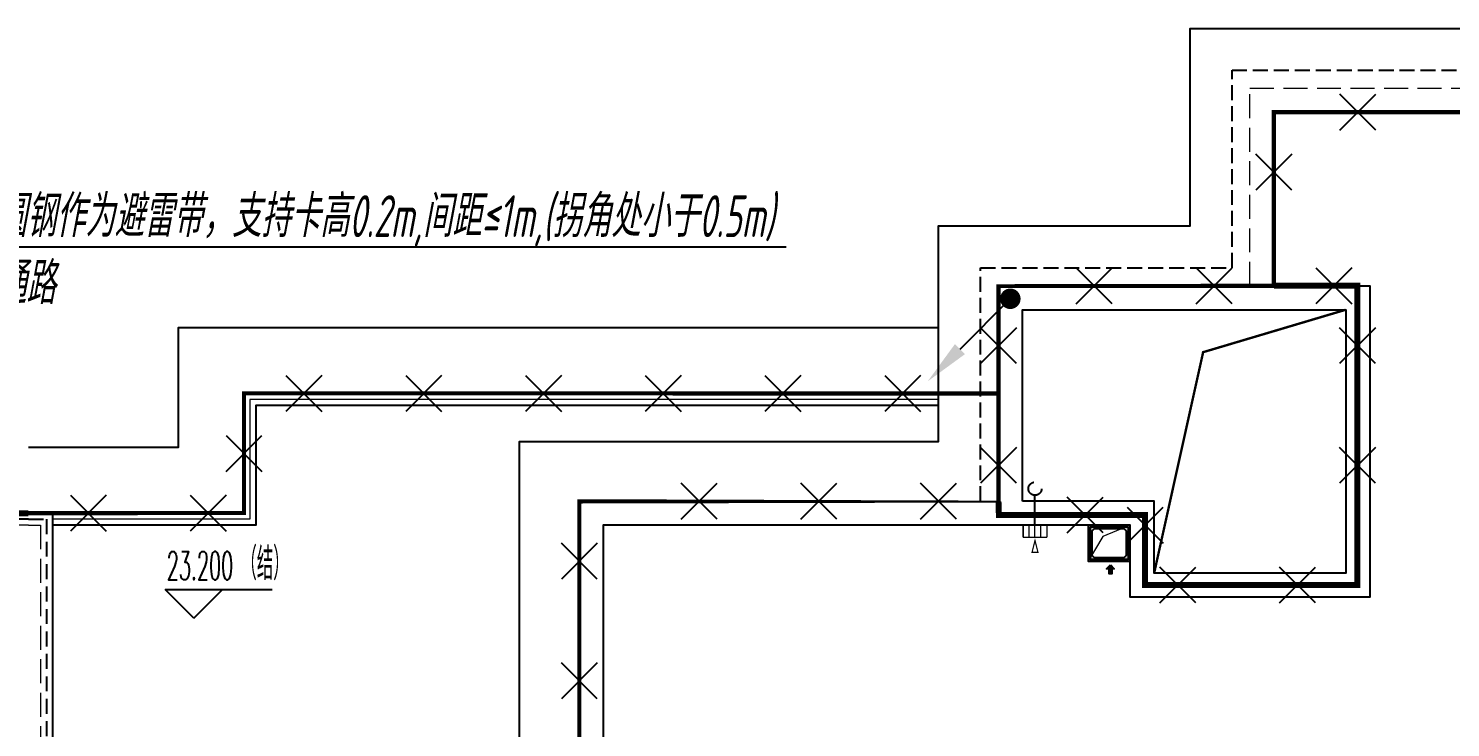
# Model space of a CAD drawing. Extents: x 2803505 to 5851001, y -1372902 to 24339.
# Drawn here: x 2956906 to 2968781, y -711144 to -705303 of the extents above; entities that cross this region are included whole.
import ezdxf

# ---------------------------------------------------------------- set-up
doc = ezdxf.new("R2010")
doc.units = 0
doc.header["$LTSCALE"] = 1000
doc.header["$MEASUREMENT"] = 0
for name, pattern in [('#P_--_20B1_001_t3$0$DASH', [0.35, 0.25, -0.1]), ('DASH', [0.35, 0.25, -0.1]), ('HIDDEN', [0.375, 0.25, -0.125])]:
    doc.linetypes.add(name, pattern=pattern)
doc.layers.get('0').update_dxf_attribs({"linetype": 'CONTINUOUS'})
for name, color, linetype in [('!!电气', 1, 'CONTINUOUS'), ('!校对', 2, 'CONTINUOUS'), ('DIM-照明', 7, 'CONTINUOUS'), ('DIM_ELEV', 3, 'CONTINUOUS'), ('LVTRY', 252, 'CONTINUOUS'), ('LWIRE', 4, 'CONTINUOUS'), ('ROOF', 183, 'CONTINUOUS'), ('VPIPE-凝结', 150, 'CONTINUOUS'), ('VPIPE-雨水', 4, 'DASH'), ('WIRE-避雷', 4, 'CONTINUOUS'), ('建筑-排气道', 252, 'CONTINUOUS'), ('看线', 185, 'CONTINUOUS')]:
    doc.layers.add(name, color=color, linetype=linetype)
for name, color, linetype, lineweight in [('PUB_HATCH', 8, 'CONTINUOUS', 9), ('平面-分水线', 189, 'CONTINUOUS', 15), ('平面-栏杆', 56, 'CONTINUOUS', 15), ('平面-看线', 252, 'CONTINUOUS', 15), ('立面-洞口示意', 252, 'CONTINUOUS', 13)]:
    doc.layers.add(name, color=color, linetype=linetype, lineweight=lineweight)
doc.styles.add('_TCH_DIM', font='SIMPLEX', dxfattribs={"bigfont": 'GBCBIG'})
doc.styles.add('HZTXT', font='gbeitc.shx', dxfattribs={"width": 0.8, "height": 400, "bigfont": 'hztxt.shx'})
doc.styles.get("Standard").update_dxf_attribs({"font": 'gbenor.shx', "bigfont": 'gbcbig.shx'})

# ---------------------------------------------------------------- blocks, each defined once
blk = doc.blocks.new('DFSFSF')
at = {"layer": '平面-分水线'}
for p, q in [((697141.9143252881, 775567.7311356195), (697141.9143252881, 775667.5561356199)), ((697342.3369560526, 775667.5561356199), (697142.6869560517, 775667.5561356199)), ((697342.3369560526, 775567.7311356195), (697142.6869560517, 775567.7311356195)), ((697193.1069603423, 775567.7311356195), (697193.1069603423, 775667.5561356199)), ((697242.5119560522, 775567.7311356195), (697242.5119560522, 775667.5561356199)), ((697291.916951762, 775567.7311356195), (697291.916951762, 775667.5561356199)), ((697342.3369560526, 775667.5561356199), (697342.3369560526, 775567.7311356195)), ((697342.3369560526, 775567.7311356195), (697342.3369560526, 775667.5561356199))]:
    blk.add_line(p, q, dxfattribs=at)
blk = doc.blocks.new('DFGDGDGD')
at = {"layer": '平面-分水线', "const_width": 10}
blk.add_lwpolyline([(697267.5119560522, 775440.6606483405), (697242.5119560522, 775540.6606483405), (697217.5119560522, 775440.6606483405)], close=True, dxfattribs=at)
blk.add_blockref('DFSFSF', (0, 0))
blk = doc.blocks.new('*U171')
h = blk.add_hatch(color=5)
h.set_gradient(color1=(0, 0, 255), rotation=180, tint=1)
h.paths.add_polyline_path([(3.524958103184869e-15, -2.819966482547906e-15), (-6.350000000000009, -6.349999999999992), (-6.350000000000001, -2.159000000000014), (-15, -2.158999999999999), (-14.99999999999999, 2.159000000000044), (-6.349999999999993, 2.159000000000029), (-6.349999999999985, 6.350000000000009)])
at = {"color": 0, "linetype": 'Continuous'}
blk.add_lwpolyline([(3.524958103184869e-15, -2.819966482547906e-15), (-6.350000000000009, -6.349999999999992), (-6.350000000000001, -2.159000000000014), (-15, -2.158999999999999), (-14.99999999999999, 2.159000000000044), (-6.349999999999993, 2.159000000000029), (-6.349999999999985, 6.350000000000009)], close=True, dxfattribs=at)
blk = doc.blocks.new('A$C3E873908')
at = {"layer": 'PUB_HATCH'}
blk.add_hatch(color=256, dxfattribs=at).paths.add_polyline_path([(-335, -15), (-335, -285), (-230, -285), (-230, -270), (-300, -270), (-320, -250), (-320, -50), (-300, -30), (-50, -30), (-30, -50), (-30, -250), (-50, -270), (-120, -270), (-120, -285), (-15, -285), (-15, -15)])
at = {"layer": 'LVTRY', "color": 1}
for p, q in [((-230, -270), (-230, -285)), ((-120, -270), (-120, -285))]:
    blk.add_line(p, q, dxfattribs=at)
for points in [[(0, 0), (-350, 0), (-350, -300), (0, -300)], [(-15, -15), (-335, -15), (-335, -285), (-15, -285)], [(-300, -270), (-50, -270), (-30, -250), (-30, -50), (-50, -30), (-300, -30), (-320, -50), (-320, -250), (-300, -270)]]:
    blk.add_lwpolyline(points, close=True, dxfattribs=at)
at = {"layer": '立面-洞口示意'}
blk.add_lwpolyline([(0, 0), (-228.5519371142145, -93.94938325695693), (-350, -300)], dxfattribs=at)
at = {"layer": '建筑-排气道', "xscale": 5, "yscale": 5, "zscale": 5, "rotation": 90.00000000000001}
blk.add_blockref('*U171', (-165.0969475251622, -332.3122707742732), dxfattribs=at)
blk = doc.blocks.new('A$C1F33016B')
at = {"color": 252, "const_width": 20}
blk.add_lwpolyline([(34400.00080358796, 8600.536249186844), (34808.92179094627, 10445.49999882234), (35999.99974974804, 10799.9999990277)], dxfattribs=at)
at = {"layer": 'DIM_ELEV', "color": 251}
for p, q in [((26381.53615464456, 8222.932664348278), (26141.53615464456, 8462.932664348278)), ((26141.53615464456, 8462.932664348278), (27033.78653804492, 8462.932664348278)), ((26381.53615464456, 8222.932664348278), (26621.53615464456, 8462.932664348278))]:
    blk.add_line(p, q, dxfattribs=at)
at = {"layer": 'ROOF', "color": 252, "ltscale": 0.8}
for points in [[(27249.98847149499, 1900.000006468967), (27249.98863871954, 6899.999991594814), (29100.00004994497, 6899.999991710298), (29100.00004963577, 9699.999991236487), (32600.00004876032, 9699.999991323333), (32600.00004871562, 11499.99999907031), (34700.00106946845, 11499.99999892991), (34700.00106958486, 13150.00000285031), (40299.99904567283, 13149.9999984121), (40299.99904424231, 11499.9999989341), (42400.00006067008, 11499.9999990568), (42400.00006077252, 9699.99999118247), (45900.00006058626, 9699.999991131015), (45900.00018081442, 7400.001628744882), (46600.00018126238, 7400.001628465019)], [(39600.00006019697, 10999.9999990263), (39600.00006019697, 12449.99999882351), (35400.00005926006, 12449.99999882351), (35400.00005926006, 10999.9999990263), (36200.00005917531, 10999.9999990263), (36200.00006137043, 8400.27025674237), (34200.20408972166, 8400.270255054114), (34200.20408972166, 8999.999999580905), (29800.00005914178, 8999.999999580905), (29800.00005914178, 6199.999999793712), (27949.98863872234, 6199.999999749474), (27949.98863872234, 1900.068179056048), (34400.04295058083, 1899.931803827174), (34400.04240705445, 99.99999998975545), (40599.9575778814, 100.0000000107102), (40599.95812140778, 1899.939857619116), (46400.01147988439, 1900.062273277901), (46400.00056727789, 6199.99999175407), (45200.00005907286, 6199.999992233701), (45200.00006029941, 8999.99999114126), (43600.00006028265, 8999.99999120878), (43600.00006022304, 6199.999999791384), (38849.99999452196, 6199.999999791384)], [(32600.00004873611, 10649.999991416), (26249.99999243766, 10649.99999126), (26249.9999923557, 9649.999965413474), (24999.99997372832, 9649.999893483939)], [(32600.00004875287, 9999.999991416), (26899.99999238364, 9999.999991276069), (26899.99999230169, 9000.000002816785), (25199.99983274564, 8999.999904992525)]]:
    blk.add_lwpolyline(points, dxfattribs=at)
blk.add_lwpolyline([(33300.0000581583, 9199.999991293531), (33300.00004977733, 10799.99999902886), (35999.99974974804, 10799.99999901862), (35999.99974974804, 8600.53624918824), (34400.00080358796, 8600.53624916682), (34400.00080357958, 9200.000005290378)], close=True, dxfattribs=at)
at = {"layer": 'VPIPE-凝结', "color": 252}
blk.add_line((33404.95838139486, 8999.999995938735), (33404.95834805444, 9249.999902247917), dxfattribs=at)
at = {"layer": 'VPIPE-雨水', "color": 252}
blk.add_circle((33405.00005760789, 9304.999886432663), 55, dxfattribs=at)
at = {"layer": '平面-栏杆', "color": 251, "true_color": 0x636466}
for points in [[(32600.00004875008, 10099.999991416), (26799.99999239203, 10099.99999127351), (26799.99999231007, 9099.999997062609), (25199.99983274564, 9099.999904992525)], [(32600.00004875101, 10049.999991416), (26849.9999923883, 10049.9999912749), (26849.99999230541, 9049.999999939464), (25199.99983274564, 9049.999904992525)]]:
    blk.add_lwpolyline(points, dxfattribs=at)
at = {"layer": '平面-看线', "linetype": 'DASH', "ltscale": 0.8}
for points in [[(27550.00007612817, 1899.999997639563), (27749.98863871954, 1899.999998943415), (27749.98863871954, 6399.999991626013), (29600.00005000085, 6399.999991741264), (29600.00004969072, 9199.999991248827), (33100.00004877243, 9199.99999133544), (33100.00004872773, 10999.99999903701), (35200.00106943399, 10999.99999889685), (35200.00106954947, 12650.00000245403), (39799.99904523976, 12649.99999880837), (39799.99904380925, 10999.99999890476), (41900.00006069802, 10999.9999990277), (41900.00006080046, 9199.999991189688), (45400.00006038696, 9199.999991138466), (45400.000059627, 7300.001595500857)], [(25000.00054484885, 8999.999893483939), (24900.00016649906, 8999.999899238348), (24900.00016649906, 1899.999998943415)], [(24999.99945439678, 8999.999893483939), (25099.99983274564, 8999.999899238348), (25099.99983274564, 1899.999998943415)]]:
    blk.add_lwpolyline(points, dxfattribs=at)
at = {"layer": '看线', "color": 252, "linetype": '#P_--_20B1_001_t3$0$DASH', "ltscale": 0.5}
blk.add_lwpolyline([(32950.00004877243, 9199.999991331715), (32950.000048724, 11149.99999904679), (35050.00106944423, 11149.99999890663), (35050.00106956065, 12800.00000257278), (39949.99904536922, 12799.99999868963), (39949.9990439387, 11149.99999891361), (42050.00006068964, 11149.99999903631), (42050.00006079022, 9199.999991187593)], dxfattribs=at)
at = {"layer": '看线', "color": 252}
for points in [[(25000.00055060349, 9099.999893483939), (24800.00016649906, 9099.999904992525), (24800.00016649906, 1899.999998943415)], [(24999.99944864213, 9099.999893483939), (25199.99983274564, 9099.999904992525), (25199.99983274564, 1899.999998943415)]]:
    blk.add_lwpolyline(points, dxfattribs=at)
at = {"layer": '看线', "color": 252, "linetype": 'HIDDEN', "ltscale": 0.5}
for points in [[(25000.00054772571, 9049.999893483939), (24850.00016649906, 9049.999902115436), (24850.00016649906, 1899.999998943415)], [(24999.99945151992, 9049.999893483939), (25149.99983274564, 9049.999902115436), (25149.99983274564, 1899.999998943415)]]:
    blk.add_lwpolyline(points, dxfattribs=at)
at = {"xscale": -1}
blk.add_blockref('DFGDGDGD', (730647.4703374463, -766667.5562220921), dxfattribs=at)
blk.add_blockref('A$C3E873908', (34200.00927473884, 8999.999517118558))
at = {"layer": 'DIM_ELEV', "color": 7, "style": '_TCH_DIM'}
for s, height, width, p in [('（结）', 270.0709219858156, 0.7, (26771.21424787864, 8543.012664348353)), ('23.200', 238, 0.4941176470588236, (26155.21424787864, 8543.012664348353))]:
    blk.add_text(s, height=height, dxfattribs=dict(at, width=width)).set_placement(p)
blk = doc.blocks.new('$TelecSys$00000080')
for p, q in [((-0.7000000000007276, -0.7000000000007276), (0, 0)), ((0.1041666666678793, 0.1041666666660603), (0.1041666666678793, 0.1041666666660603)), ((-0.1041666666678793, -0.1041666666660603), (-0.1041666666678793, -0.1041666666660603))]:
    blk.add_line(p, q)
at = {"const_width": 0.1425}
blk.add_lwpolyline([(0.07125000000087311, 0, 1), (-0.07125000000087311, 0, 1)], format="xyb", close=True, dxfattribs=at)
blk.add_solid([(-0.6300000000010186, -0.7700000000004366), (-0.7700000000004366, -0.6299999999991996), (-1.150000000001455, -1.149999999999636)])
at = {"width": 0.8, "flags": 9}
blk.add_attdef('A', (0, 0), '', height=2e-05, rotation=180, dxfattribs=at)
blk = doc.blocks.new('A$C600C1F37')
at = {"layer": 'DIM-照明'}
blk.add_line((0, 1225.430784638971), (12168.49999999441, 1225.441812841687), dxfattribs=at)
at = {"layer": 'DIM-照明', "style": 'HZTXT', "width": 0.7}
for s, p in [('沿结构网架四周，女儿墙等贴面安装直径10热镀锌圆钢作为避雷带，支持卡高0.2m,间距≤1m,(拐角处小于0.5m)', (186.3126186039299, 1306.761724461801)), ('不同高度的接闪带沿结构柱、墙连接成闭路的电气通路', (186.3131264019758, 746.4589652912691))]:
    blk.add_text(s, height=349.9999999999999, rotation=5.192677996927216e-05, dxfattribs=at).set_placement(p)
blk = doc.blocks.new('$TelecSys$00000009')
for p, q in [((-0.5, 0.5), (0.5, -0.5)), ((0.5, 0.5), (-0.5, -0.5))]:
    blk.add_line(p, q)

msp = doc.modelspace()

# ---------------------------------------------------------------- block references
at = {"layer": '!!电气'}
msp.add_blockref('A$C1F33016B', (2931905.957243309, -718453.3751683426), dxfattribs=at)

# ---------------------------------------------------------------- next in the draw order: linework, layer by layer
at = {"layer": 'WIRE-避雷', "color": 4}
for points, const_width in [([(2956905.956691951, -709353.3752748587), (2955105.957250245, -709353.37517128), (2955105.95725027, -708353.3751770691), (2948955.957193805, -708353.3751769164), (2948955.957193831, -707303.3751692958), (2946855.956173111, -707303.375169436), (2946855.956171803, -705653.3751657698), (2941955.958197186, -705653.375169653), (2941955.95819709, -707303.375169429), (2939855.957181864, -707303.3751693214), (2939855.957181893, -709253.375177155), (2936505.957182168, -709253.3751784933), (2936505.955066473, -711109.201377176)], 50), ([(2933555.957233147, -719453.3751678255), (2955255.957153567, -719453.3752683015), (2955255.957159123, -718253.375174426), (2958555.95732674, -718253.3751591437), (2958555.957332297, -719453.3751678255), (2980255.957252718, -719453.3751678255), (2980255.957139838, -711153.3735327222), (2977305.957290337, -711153.3735728418), (2977305.957303696, -709253.3751772041), (2973805.95730411, -709253.3751774034), (2973805.957304007, -707453.3751693149), (2971505.957303506, -707453.3751693149), (2971505.957303506, -706003.3751695191), (2967305.957302569, -706003.3751695191), (2967305.957302569, -707453.3751693163), (2965005.957292037, -707453.3751693736), (2965005.957292082, -709253.3751770072), (2961505.957293, -709253.3751773946), (2961505.95729331, -712053.3751766013), (2959655.945882029, -712053.3751767166), (2959655.94591137, -716553.3751693992), (2956905.957303226, -716553.3751693992)], 35), ([(2956905.957793913, -709353.3752748587), (2958705.957235619, -709353.37517128), (2958705.957235701, -708353.3751770691), (2964505.957292059, -708353.375176925), (2965005.957292059, -708353.3751731564)], 35)]:
    msp.add_lwpolyline(points, dxfattribs=dict(at, const_width=const_width))
at = {"layer": 'WIRE-避雷', "const_width": 50}
msp.add_lwpolyline([(2967305.957302569, -707453.3751693163), (2968003.056330278, -707453.3751693163), (2968003.056330278, -709953.1049093208), (2966230.612115464, -709953.1049093208), (2966230.612115464, -709367.9618628249), (2965009.445704219, -709367.9618628249), (2965005.957292082, -709253.3751770072)], dxfattribs=at)

# ---------------------------------------------------------------- next in the draw order: block references
at = {"layer": '!校对'}
msp.add_blockref('A$C600C1F37', (2951063.892135671, -708353.3751769685), dxfattribs=at)
at = {"layer": 'LWIRE', "color": 4, "xscale": 300, "yscale": 300, "zscale": 300}
for p, rotation in [((2968005.957303506, -706003.3751695191), 180), ((2967305.957302569, -706503.3751695191), 270), ((2965805.957302569, -707453.3751693536), 180.000000001424), ((2966805.957302569, -707453.3751693289), 180.000000001424), ((2965005.957292049, -707953.3751693736), 270.000000001423), ((2958705.95723566, -708853.37517128), 89.99999999530425), ((2965005.957292074, -708953.3751693736), 270.000000001423), ((2962505.957292082, -709253.3751772838), 180.0000000063461), ((2963505.957292082, -709253.3751771732), 180.0000000063461), ((2964505.957292082, -709253.3751770626), 180.0000000063461), ((2957405.957793913, -709353.3752460869), 3.297008781292334e-06), ((2958405.957793913, -709353.3751885432), 3.297008781292334e-06), ((2961505.957293055, -709753.3751773946), 270.0000000063462), ((2961505.957293166, -710753.3751773946), 270.0000000063462)]:
    msp.add_blockref('$TelecSys$00000009', p, dxfattribs=dict(at, rotation=rotation))
at = {"layer": 'LWIRE', "xscale": 300, "yscale": 300, "zscale": 300}
msp.add_blockref('$TelecSys$00000009', (2967805.957302569, -707453.3751693163), dxfattribs=at)
at = {"layer": 'LWIRE', "color": 2, "xscale": 600, "yscale": 600, "zscale": 600}
msp.add_blockref('$TelecSys$00000080', (2965104.851706087, -707561.7413858664), dxfattribs=at)
at = {"layer": 'LWIRE', "xscale": 300, "yscale": 300, "zscale": 300}
for p, rotation in [((2968003.056330278, -707953.3751693163), 270), ((2968003.056330278, -708953.3751693163), 270), ((2965730.612115464, -709367.9618628249), 180), ((2966230.612115464, -709453.1049093208), 90), ((2966503.056330278, -709953.1049093208), 180), ((2967503.056330278, -709953.1049093208), 180)]:
    msp.add_blockref('$TelecSys$00000009', p, dxfattribs=dict(at, rotation=rotation))
at = {"layer": 'LWIRE', "color": 4, "xscale": 300, "yscale": 300, "zscale": 300}
for p in [(2959205.957235701, -708353.3751770565), (2960205.957235701, -708353.3751770318), (2961205.957235701, -708353.3751770069), (2962205.957235701, -708353.375176982), (2963205.957235701, -708353.3751769573), (2964205.957235701, -708353.3751769327)]:
    msp.add_blockref('$TelecSys$00000009', p, dxfattribs=at)

doc.saveas('drawing.dxf')
